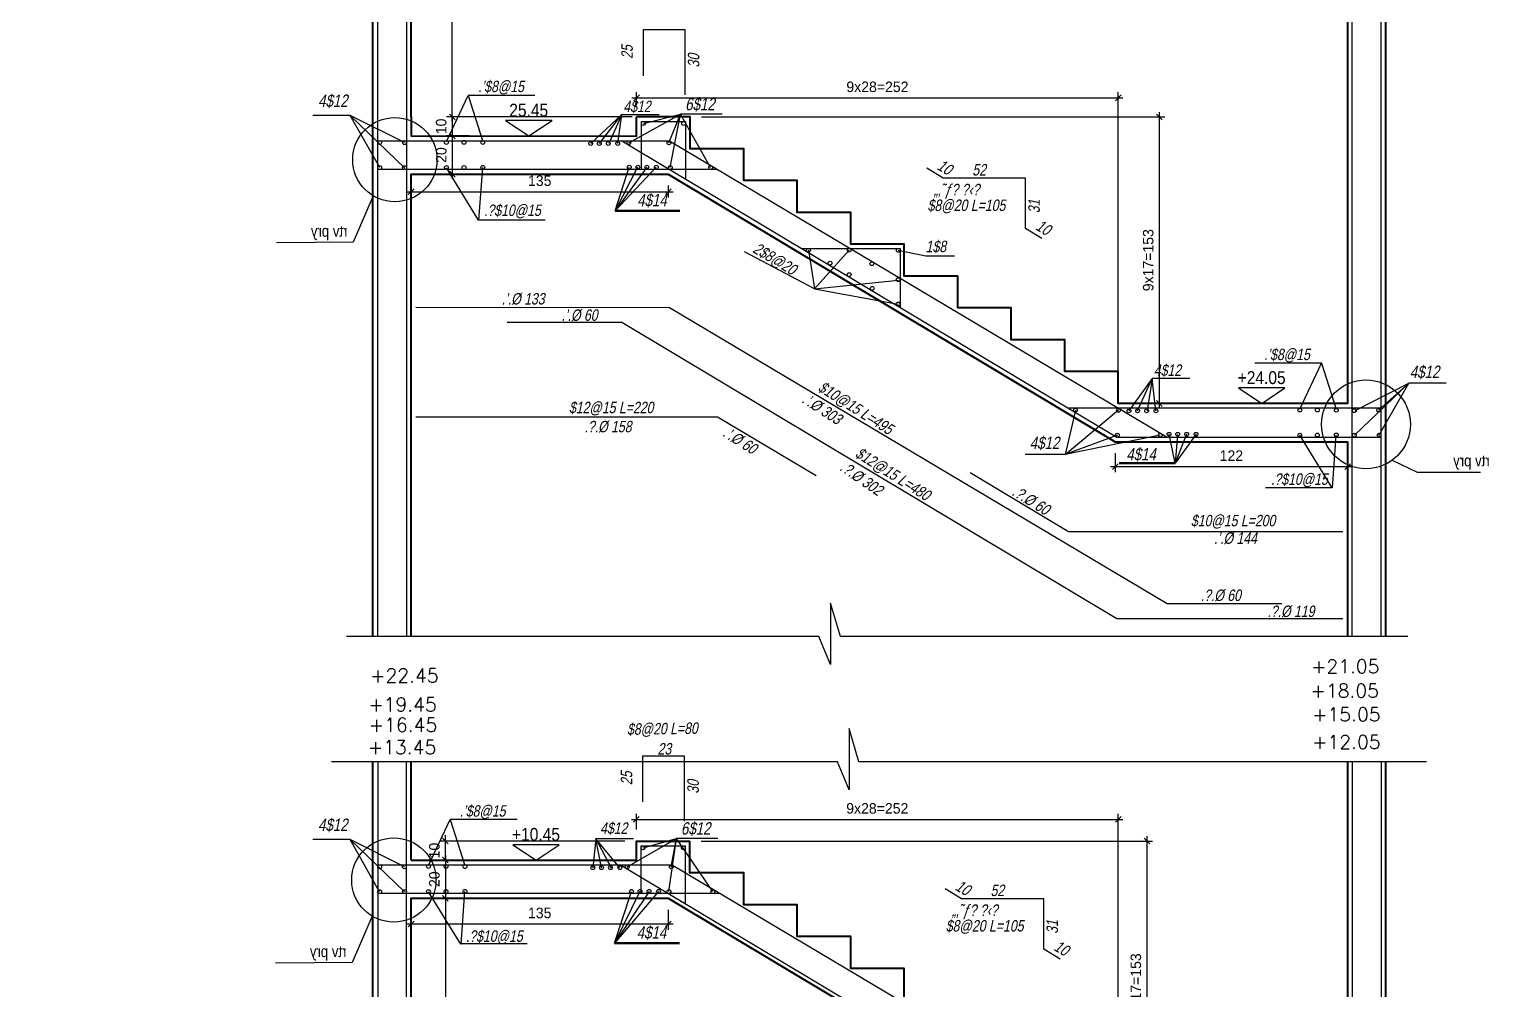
# Model space of a CAD drawing. Header units: inches. Extents: x -5298 to 11252, y 8210 to 22495.
# Drawn here: x 6496 to 7260, y 16584 to 17087 of the extents above; entities that cross this region are included whole.
import ezdxf
from ezdxf.enums import TextEntityAlignment as Align

# ---------------------------------------------------------------- set-up
doc = ezdxf.new("R2010")
doc.units = ezdxf.units.IN
doc.header["$LTSCALE"] = 11
doc.header["$MEASUREMENT"] = 0
doc.layers.get('Defpoints').update_dxf_attribs({"color": 40})
for name, color, linetype in [('BAR', 6, 'Continuous'), ('break', 1, 'Continuous'), ('C-TEXT3', 3, 'Continuous'), ('dim-50-v', 2, 'Continuous'), ('DIM_50', 3, 'Continuous'), ('iron-txt', 3, 'Continuous'), ('IRON6', 6, 'Continuous'), ('otm', 3, 'Continuous'), ('otm-text', 1, 'Continuous'), ('P-lines', 3, 'Continuous'), ('STAM', 1, 'Continuous'), ('TEXT3', 3, 'Continuous')]:
    doc.layers.add(name, color=color, linetype=linetype)
doc.layers.add('W', color=1, linetype='Continuous', lineweight=50)
doc.layers.add('W-Conc', color=3, linetype='Continuous', lineweight=40)
doc.styles.add('danmm', font='danmm.shx', dxfattribs={"width": 0.9})
doc.styles.add('HEBREW', font='hebtxt-weld.shx', dxfattribs={"width": 0.8, "oblique": 12})
doc.styles.add('HEBTXT', font='hebtxt-weld.shx')
doc.styles.add('ROMANS', font='romans')
doc.styles.add('tecno', font='techno_m')
doc.dimstyles.new('25', dxfattribs={"dimtxt": 5.5, "dimasz": 3, "dimexe": 3, "dimexo": 6, "dimgap": 3, "dimtad": 1, "dimdec": 0, "dimrnd": 0.5, "dimdsep": 46, "dimtxsty": 'HEBTXT', "dimblk1": 'OBLIQUE', "dimblk2": 'OBLIQUE', "dimsah": 1, "dimcen": 1, "dimdle": 2.5, "dimclre": 9, "dimclrt": 3, "dimadec": 0, "dimazin": 0, "dimtfac": 1, "dimtdec": 0, "dimtix": 1, "dimtmove": 2, "dimatfit": 3, "dimldrblk": 'OBLIQUE', "dimfxl": 1, "dimtolj": 1, "dimarcsym": 0})

# ---------------------------------------------------------------- blocks, each defined once
blk = doc.blocks.new('MF1')
blk.add_lwpolyline([(30, 20), (0, 0), (-30, 20)], close=True)
at = {"style": 'ROMANS'}
blk.add_attdef('0', text='', height=6, dxfattribs=at).set_placement((0, 25), align=Align.CENTER)
blk = doc.blocks.new('_OBLIQUE')
at = {"color": 0, "linetype": 'ByBlock'}
blk.add_line((-0.5, -0.5), (0.5, 0.5), dxfattribs=at)
blk = doc.blocks.new('*D805')
at = {"layer": 'Defpoints', "color": 0, "ltscale": 5, "transparency": 16777216}
for p in [(6732.5, 17030.63, 0.01), (6717.72, 17010.65), (6734.32, 17010.65, 0.01)]:
    blk.add_point(p, dxfattribs=at)
at = {"layer": 'dim-50-v', "color": 0, "lineweight": -2, "ltscale": 5, "transparency": 16777216}
blk.add_line((6717.72, 17033.13), (6717.72, 17008.15), dxfattribs=at)
at = {"layer": 'dim-50-v', "color": 9, "lineweight": -2, "ltscale": 5, "transparency": 16777216}
for p, q in [((6726.5, 17030.63), (6714.72, 17030.63)), ((6728.32, 17010.65), (6714.72, 17010.65))]:
    blk.add_line(p, q, dxfattribs=at)
at = {"layer": 'dim-50-v', "color": 0, "lineweight": -2, "ltscale": 5, "transparency": 16777216, "xscale": 3, "yscale": 3, "zscale": 3}
for p, rotation in [((6717.72, 17030.63), 90), ((6717.72, 17010.65), 270)]:
    blk.add_blockref('_OBLIQUE', p, dxfattribs=dict(at, rotation=rotation))
at = {"layer": 'dim-50-v', "color": 3, "ltscale": 5, "transparency": 16777216, "insert": (6711.97, 17020.64), "char_height": 5.5, "attachment_point": 5, "rotation": 90, "style": 'HEBTXT'}
blk.add_mtext('\\A1;20', dxfattribs=at)
blk = doc.blocks.new('*D839')
at = {"layer": 'Defpoints', "color": 0, "ltscale": 5, "transparency": 16777216}
for p in [(6714.09, 16651.56, 0.01), (6714.08, 16631.56, 0.01), (6714.12, 16631.56)]:
    blk.add_point(p, dxfattribs=at)
at = {"layer": 'dim-50-v', "color": 0, "lineweight": -2, "ltscale": 5, "transparency": 16777216}
blk.add_line((6714.12, 16654.06), (6714.12, 16629.06), dxfattribs=at)
at = {"layer": 'dim-50-v', "color": 9, "lineweight": -2, "ltscale": 5, "transparency": 16777216}
for p, q in [((6720.09, 16651.56), (6717.12, 16651.56)), ((6720.08, 16631.56), (6717.12, 16631.56))]:
    blk.add_line(p, q, dxfattribs=at)
at = {"layer": 'dim-50-v', "color": 0, "lineweight": -2, "ltscale": 5, "transparency": 16777216, "xscale": 3, "yscale": 3, "zscale": 3}
for p, rotation in [((6714.12, 16651.56), 90), ((6714.12, 16631.56), 270)]:
    blk.add_blockref('_OBLIQUE', p, dxfattribs=dict(at, rotation=rotation))
at = {"layer": 'dim-50-v', "color": 3, "ltscale": 5, "transparency": 16777216, "insert": (6708.37, 16641.56), "char_height": 5.5, "attachment_point": 5, "rotation": 90, "style": 'HEBTXT'}
blk.add_mtext('\\A1;20', dxfattribs=at)
blk = doc.blocks.new('*D854')
at = {"layer": 'Defpoints', "color": 0, "ltscale": 5, "transparency": 16777216}
for p in [(7066.2, 16672.86), (6814.04, 16661.53, 0.01), (7066.2, 16511.5, 0.01)]:
    blk.add_point(p, dxfattribs=at)
at = {"layer": 'dim-50-v', "color": 9, "lineweight": -2, "ltscale": 5, "transparency": 16777216}
for p, q in [((6814.04, 16667.53), (6814.04, 16675.86)), ((7066.2, 16517.5), (7066.2, 16675.86))]:
    blk.add_line(p, q, dxfattribs=at)
at = {"layer": 'dim-50-v', "color": 0, "lineweight": -2, "ltscale": 5, "transparency": 16777216}
blk.add_line((6811.54, 16672.86), (7068.7, 16672.86), dxfattribs=at)
at = {"layer": 'dim-50-v', "color": 0, "lineweight": -2, "ltscale": 5, "transparency": 16777216, "xscale": 3, "yscale": 3, "zscale": 3, "rotation": 180}
blk.add_blockref('_OBLIQUE', (6814.04, 16672.86), dxfattribs=at)
at = {"layer": 'dim-50-v', "color": 0, "lineweight": -2, "ltscale": 5, "transparency": 16777216, "xscale": 3, "yscale": 3, "zscale": 3}
blk.add_blockref('_OBLIQUE', (7066.2, 16672.86), dxfattribs=at)
at = {"layer": 'dim-50-v', "color": 3, "ltscale": 5, "transparency": 16777216, "insert": (6940.12, 16678.61), "char_height": 5.5, "attachment_point": 5, "style": 'HEBTXT'}
blk.add_mtext('\\A1;9x28=252', dxfattribs=at)
blk = doc.blocks.new('*D855')
at = {"layer": 'Defpoints', "color": 0, "ltscale": 5, "transparency": 16777216}
for p in [(6842.04, 16661.53, 0.01), (7066.2, 16511.5, 0.01), (7081.21, 16511.5)]:
    blk.add_point(p, dxfattribs=at)
at = {"layer": 'dim-50-v', "color": 9, "lineweight": -2, "ltscale": 5, "transparency": 16777216}
for p, q in [((6848.04, 16661.53), (7084.21, 16661.53)), ((7072.2, 16511.5), (7084.21, 16511.5))]:
    blk.add_line(p, q, dxfattribs=at)
at = {"layer": 'dim-50-v', "color": 0, "lineweight": -2, "ltscale": 5, "transparency": 16777216}
blk.add_line((7081.21, 16664.03), (7081.21, 16509), dxfattribs=at)
at = {"layer": 'dim-50-v', "color": 0, "lineweight": -2, "ltscale": 5, "transparency": 16777216, "xscale": 3, "yscale": 3, "zscale": 3}
for p, rotation in [((7081.21, 16661.53), 90), ((7081.21, 16511.5), 270)]:
    blk.add_blockref('_OBLIQUE', p, dxfattribs=dict(at, rotation=rotation))
at = {"layer": 'dim-50-v', "color": 3, "ltscale": 5, "transparency": 16777216, "insert": (7075.46, 16586.52), "char_height": 5.5, "attachment_point": 5, "rotation": 90, "style": 'HEBTXT'}
blk.add_mtext('\\A1;9x17=153', dxfattribs=at)
blk = doc.blocks.new('*D856')
at = {"layer": 'Defpoints', "color": 0, "ltscale": 5, "transparency": 16777216}
for p in [(6714.12, 16661.53), (6814.04, 16661.53, 0.01), (6714.09, 16651.56, 0.01)]:
    blk.add_point(p, dxfattribs=at)
at = {"layer": 'dim-50-v', "color": 9, "lineweight": -2, "ltscale": 5, "transparency": 16777216}
for p, q in [((6808.04, 16661.53), (6711.12, 16661.53)), ((6720.09, 16651.56), (6717.12, 16651.56))]:
    blk.add_line(p, q, dxfattribs=at)
at = {"layer": 'dim-50-v', "color": 0, "lineweight": -2, "ltscale": 5, "transparency": 16777216}
for p, q in [((6714.12, 16661.53), (6714.12, 16664.53)), ((6714.12, 16651.56), (6714.12, 16661.53)), ((6714.12, 16651.56), (6714.12, 16648.56))]:
    blk.add_line(p, q, dxfattribs=at)
at = {"layer": 'dim-50-v', "color": 0, "lineweight": -2, "ltscale": 5, "transparency": 16777216, "xscale": 3, "yscale": 3, "zscale": 3}
for p, rotation in [((6714.12, 16661.53), 270), ((6714.12, 16651.56), 90)]:
    blk.add_blockref('_OBLIQUE', p, dxfattribs=dict(at, rotation=rotation))
at = {"layer": 'dim-50-v', "color": 3, "ltscale": 5, "transparency": 16777216, "insert": (6708.37, 16656.55), "char_height": 5.5, "attachment_point": 5, "rotation": 90, "style": 'HEBTXT'}
blk.add_mtext('\\A1;10', dxfattribs=at)
blk = doc.blocks.new('*D813')
at = {"layer": 'Defpoints', "color": 0, "ltscale": 5, "transparency": 16777216}
for p in [(6817.79, 17040.63, 0.01), (6717.68, 17030.64), (6717.68, 17030.64)]:
    blk.add_point(p, dxfattribs=at)
at = {"layer": 'dim-50-v', "color": 0, "lineweight": -2, "ltscale": 5, "transparency": 16777216}
for p, q in [((6717.68, 17040.63), (6717.68, 17043.63)), ((6717.68, 17040.63), (6717.68, 17030.64)), ((6717.68, 17030.64), (6717.68, 17027.64))]:
    blk.add_line(p, q, dxfattribs=at)
at = {"layer": 'dim-50-v', "color": 9, "lineweight": -2, "ltscale": 5, "transparency": 16777216}
for p, q in [((6811.79, 17040.63), (6714.68, 17040.63)), ((6723.68, 17030.64), (6720.68, 17030.64))]:
    blk.add_line(p, q, dxfattribs=at)
at = {"layer": 'dim-50-v', "color": 0, "lineweight": -2, "ltscale": 5, "transparency": 16777216, "xscale": 3, "yscale": 3, "zscale": 3}
for p, rotation in [((6717.68, 17040.63), 270), ((6717.68, 17030.64), 90)]:
    blk.add_blockref('_OBLIQUE', p, dxfattribs=dict(at, rotation=rotation))
at = {"layer": 'dim-50-v', "color": 3, "ltscale": 5, "transparency": 16777216, "insert": (6711.93, 17035.64), "char_height": 5.5, "attachment_point": 5, "rotation": 90, "style": 'HEBTXT'}
blk.add_mtext('\\A1;10', dxfattribs=at)
blk = doc.blocks.new('*D857')
at = {"layer": 'Defpoints', "color": 0, "ltscale": 5, "transparency": 16777216}
for p in [(6714.08, 16631.56, 0.01), (6714.12, 16361.56), (6814.04, 16361.56, 0.01)]:
    blk.add_point(p, dxfattribs=at)
at = {"layer": 'dim-50-v', "color": 0, "lineweight": -2, "ltscale": 5, "transparency": 16777216}
blk.add_line((6714.12, 16634.06), (6714.12, 16359.06), dxfattribs=at)
at = {"layer": 'dim-50-v', "color": 9, "lineweight": -2, "ltscale": 5, "transparency": 16777216}
for p, q in [((6720.08, 16631.56), (6717.12, 16631.56)), ((6808.04, 16361.56), (6711.12, 16361.56))]:
    blk.add_line(p, q, dxfattribs=at)
at = {"layer": 'dim-50-v', "color": 0, "lineweight": -2, "ltscale": 5, "transparency": 16777216, "xscale": 3, "yscale": 3, "zscale": 3}
for p, rotation in [((6714.12, 16631.56), 90), ((6714.12, 16361.56), 270)]:
    blk.add_blockref('_OBLIQUE', p, dxfattribs=dict(at, rotation=rotation))
at = {"layer": 'dim-50-v', "color": 3, "ltscale": 5, "transparency": 16777216, "insert": (6708.37, 16496.56), "char_height": 5.5, "attachment_point": 5, "rotation": 90, "style": 'HEBTXT'}
blk.add_mtext('\\A1;270', dxfattribs=at)
blk = doc.blocks.new('*D834')
at = {"layer": 'Defpoints', "color": 0, "linetype": 'Continuous', "transparency": 16777216}
for p in [(7066.2, 17050.59), (6814.2, 17040.63, 0.01), (7066.2, 16890.6, 0.01)]:
    blk.add_point(p, dxfattribs=at)
at = {"layer": 'dim-50-v', "color": 0, "linetype": 'Continuous', "lineweight": -2, "transparency": 16777216}
blk.add_line((6811.7, 17050.59), (7068.7, 17050.59), dxfattribs=at)
at = {"layer": 'dim-50-v', "color": 9, "linetype": 'Continuous', "lineweight": -2, "transparency": 16777216}
for p, q in [((6814.2, 17046.63), (6814.2, 17053.59)), ((7066.2, 16896.6), (7066.2, 17053.59))]:
    blk.add_line(p, q, dxfattribs=at)
at = {"layer": 'dim-50-v', "color": 0, "linetype": 'Continuous', "lineweight": -2, "transparency": 16777216, "xscale": 3, "yscale": 3, "zscale": 3, "rotation": 180}
blk.add_blockref('_OBLIQUE', (6814.2, 17050.59), dxfattribs=at)
at = {"layer": 'dim-50-v', "color": 0, "linetype": 'Continuous', "lineweight": -2, "transparency": 16777216, "xscale": 3, "yscale": 3, "zscale": 3}
blk.add_blockref('_OBLIQUE', (7066.2, 17050.59), dxfattribs=at)
at = {"layer": 'dim-50-v', "color": 3, "linetype": 'Continuous', "transparency": 16777216, "insert": (6940.2, 17056.34), "char_height": 5.5, "attachment_point": 5, "style": 'HEBTXT'}
blk.add_mtext('\\A1;9x28=252', dxfattribs=at)
blk = doc.blocks.new('*D802')
at = {"layer": 'Defpoints', "color": 0, "linetype": 'Continuous', "transparency": 16777216}
for p in [(6717.72, 17330.74), (6717.89, 17330.74), (6817.83, 17040.63, 0.01)]:
    blk.add_point(p, dxfattribs=at)
at = {"layer": 'dim-50-v', "color": 0, "linetype": 'Continuous', "lineweight": -2, "transparency": 16777216}
blk.add_line((6717.72, 17038.13), (6717.72, 17333.24), dxfattribs=at)
at = {"layer": 'dim-50-v', "color": 9, "linetype": 'Continuous', "lineweight": -2, "transparency": 16777216}
for p, q in [((6711.89, 17330.74), (6714.72, 17330.74)), ((6811.83, 17040.63), (6714.72, 17040.63))]:
    blk.add_line(p, q, dxfattribs=at)
at = {"layer": 'dim-50-v', "color": 0, "linetype": 'Continuous', "lineweight": -2, "transparency": 16777216, "xscale": 3, "yscale": 3, "zscale": 3}
for p, rotation in [((6717.72, 17330.74), 90), ((6717.72, 17040.63), 270)]:
    blk.add_blockref('_OBLIQUE', p, dxfattribs=dict(at, rotation=rotation))
at = {"layer": 'dim-50-v', "color": 3, "linetype": 'Continuous', "transparency": 16777216, "insert": (6711.97, 17185.68), "char_height": 5.5, "attachment_point": 5, "rotation": 90, "style": 'HEBTXT'}
blk.add_mtext('\\A1;290', dxfattribs=at)
blk = doc.blocks.new('*D835')
at = {"layer": 'Defpoints', "color": 0, "linetype": 'Continuous', "transparency": 16777216}
for p in [(6842.2, 17040.63, 0.01), (7066.2, 16890.6, 0.01), (7087.67, 16890.6)]:
    blk.add_point(p, dxfattribs=at)
at = {"layer": 'dim-50-v', "color": 0, "linetype": 'Continuous', "lineweight": -2, "transparency": 16777216}
blk.add_line((7087.67, 17043.13), (7087.67, 16888.1), dxfattribs=at)
at = {"layer": 'dim-50-v', "color": 9, "linetype": 'Continuous', "lineweight": -2, "transparency": 16777216}
for p, q in [((6848.2, 17040.63), (7090.67, 17040.63)), ((7072.2, 16890.6), (7090.67, 16890.6))]:
    blk.add_line(p, q, dxfattribs=at)
at = {"layer": 'dim-50-v', "color": 0, "linetype": 'Continuous', "lineweight": -2, "transparency": 16777216, "xscale": 3, "yscale": 3, "zscale": 3}
for p, rotation in [((7087.67, 17040.63), 90), ((7087.67, 16890.6), 270)]:
    blk.add_blockref('_OBLIQUE', p, dxfattribs=dict(at, rotation=rotation))
at = {"layer": 'dim-50-v', "color": 3, "linetype": 'Continuous', "transparency": 16777216, "insert": (7081.92, 16965.61), "char_height": 5.5, "attachment_point": 5, "rotation": 90, "style": 'HEBTXT'}
blk.add_mtext('\\A1;9x17=153', dxfattribs=at)
blk = doc.blocks.new('*D823')
at = {"layer": 'Defpoints', "color": 0, "ltscale": 5, "transparency": 16777216}
for p in [(6696.2, 16631.55, 0.01), (6830.75, 16631.55, 0.01), (6696.2, 16618.11)]:
    blk.add_point(p, dxfattribs=at)
at = {"layer": 'dim-50-v', "color": 9, "lineweight": -2, "ltscale": 5, "transparency": 16777216}
for p, q in [((6696.2, 16625.55), (6696.2, 16615.11)), ((6830.75, 16625.55), (6830.75, 16615.11))]:
    blk.add_line(p, q, dxfattribs=at)
at = {"layer": 'dim-50-v', "color": 0, "lineweight": -2, "ltscale": 5, "transparency": 16777216}
blk.add_line((6833.25, 16618.11), (6693.7, 16618.11), dxfattribs=at)
at = {"layer": 'dim-50-v', "color": 0, "lineweight": -2, "ltscale": 5, "transparency": 16777216, "xscale": 3, "yscale": 3, "zscale": 3, "rotation": 180}
blk.add_blockref('_OBLIQUE', (6696.2, 16618.11), dxfattribs=at)
at = {"layer": 'dim-50-v', "color": 0, "lineweight": -2, "ltscale": 5, "transparency": 16777216, "xscale": 3, "yscale": 3, "zscale": 3}
blk.add_blockref('_OBLIQUE', (6830.75, 16618.11), dxfattribs=at)
at = {"layer": 'dim-50-v', "color": 3, "ltscale": 5, "transparency": 16777216, "insert": (6763.48, 16623.86), "char_height": 5.5, "attachment_point": 5, "style": 'HEBTXT'}
blk.add_mtext('\\A1;135', dxfattribs=at)
blk = doc.blocks.new('*D824')
at = {"layer": 'Defpoints', "color": 0, "linetype": 'Continuous', "transparency": 16777216}
for p in [(6696.2, 17010.66, 0.01), (6830.75, 17010.64, 0.01), (6830.75, 17001.43)]:
    blk.add_point(p, dxfattribs=at)
at = {"layer": 'dim-50-v', "color": 9, "linetype": 'Continuous', "lineweight": -2, "transparency": 16777216}
for p, q in [((6696.2, 17004.66), (6696.2, 16998.43)), ((6830.75, 17004.64), (6830.75, 16998.43))]:
    blk.add_line(p, q, dxfattribs=at)
at = {"layer": 'dim-50-v', "color": 0, "linetype": 'Continuous', "lineweight": -2, "transparency": 16777216}
blk.add_line((6693.7, 17001.43), (6833.25, 17001.43), dxfattribs=at)
at = {"layer": 'dim-50-v', "color": 0, "linetype": 'Continuous', "lineweight": -2, "transparency": 16777216, "xscale": 3, "yscale": 3, "zscale": 3, "rotation": 180}
blk.add_blockref('_OBLIQUE', (6696.2, 17001.43), dxfattribs=at)
at = {"layer": 'dim-50-v', "color": 0, "linetype": 'Continuous', "lineweight": -2, "transparency": 16777216, "xscale": 3, "yscale": 3, "zscale": 3}
blk.add_blockref('_OBLIQUE', (6830.75, 17001.43), dxfattribs=at)
at = {"layer": 'dim-50-v', "color": 3, "linetype": 'Continuous', "transparency": 16777216, "insert": (6763.48, 17007.18), "char_height": 5.5, "attachment_point": 5, "style": 'HEBTXT'}
blk.add_mtext('\\A1;135', dxfattribs=at)
blk = doc.blocks.new('*D825')
at = {"layer": 'Defpoints', "color": 0, "linetype": 'Continuous', "transparency": 16777216}
for p in [(7064.64, 16870.6, 0.01), (7186.2, 16870.6, 0.01), (7186.2, 16857.56)]:
    blk.add_point(p, dxfattribs=at)
at = {"layer": 'dim-50-v', "color": 0, "linetype": 'Continuous', "lineweight": -2, "transparency": 16777216}
blk.add_line((7062.14, 16857.56), (7188.7, 16857.56), dxfattribs=at)
at = {"layer": 'dim-50-v', "color": 9, "linetype": 'Continuous', "lineweight": -2, "transparency": 16777216}
for p, q in [((7064.64, 16864.6), (7064.64, 16854.56)), ((7186.2, 16864.6), (7186.2, 16854.56))]:
    blk.add_line(p, q, dxfattribs=at)
at = {"layer": 'dim-50-v', "color": 0, "linetype": 'Continuous', "lineweight": -2, "transparency": 16777216, "xscale": 3, "yscale": 3, "zscale": 3, "rotation": 180}
blk.add_blockref('_OBLIQUE', (7064.64, 16857.56), dxfattribs=at)
at = {"layer": 'dim-50-v', "color": 0, "linetype": 'Continuous', "lineweight": -2, "transparency": 16777216, "xscale": 3, "yscale": 3, "zscale": 3}
blk.add_blockref('_OBLIQUE', (7186.2, 16857.56), dxfattribs=at)
at = {"layer": 'dim-50-v', "color": 3, "linetype": 'Continuous', "transparency": 16777216, "insert": (7125.42, 16863.31), "char_height": 5.5, "attachment_point": 5, "style": 'HEBTXT'}
blk.add_mtext('\\A1;122', dxfattribs=at)

msp = doc.modelspace()

# ---------------------------------------------------------------- linework, layer by layer
at = {"color": 2}
for points, elevation in [([(6676.38, 16999.27), (6665.78, 16975.01), (6625.73, 16974.68)], -0.31), ([(7209.54, 16860.9), (7222.62, 16854.7), (7255.86, 16854.7)], -0.32), ([(6675.85, 16622.18), (6665.25, 16597.92), (6625.2, 16597.59)], -0.31)]:
    msp.add_lwpolyline(points, dxfattribs=dict(at, elevation=elevation))
for centre, radius in [((6687.65, 17018.22, -0.31), 22.06), ((7195.84, 16879.68, -0.31), 23.25), ((6687.13, 16641.13, -0.31), 22.06)]:
    msp.add_circle(centre, radius, dxfattribs=at)
at = {"layer": 'BAR', "linetype": 'Continuous'}
for p, q in [((6900.44, 16971.81, -0.3), (6952.1, 16971.81, -0.3)), ((6952.1, 16971.81, -0.3), (6952.06, 16940.9, -0.31))]:
    msp.add_line(p, q, dxfattribs=at)
for points, elevation in [([(6678.7, 16768.57), (6678.7, 17746.55)], -0.3), ([(6693.7, 17746.55), (6693.7, 16768.57)], -0.3), ([(7188.7, 16768.57), (7188.7, 17746.55)], -0.25), ([(7203.71, 17746.55), (7203.71, 16768.57)], -0.25), ([(6816.7, 17013.09), (6816.7, 17038.13), (6839.78, 17038.13), (6839.78, 17008.14)], -0.3), ([(6678.7, 17028.17), (6831.43, 17028.06)], -0.31), ([(6806.48, 17028.07), (7065.46, 16873)], -0.32), ([(6831.43, 17028.06), (7091.88, 16873)], -0.32), ([(6856.57, 17013.09), (6678.7, 17013.09)], -0.3), ([(7026.24, 16976.95), (7017.71, 16982.16), (7017.71, 17008.49), (6974.6, 17008.49), (6966.06, 17013.7)], -0.31), ([(7203.71, 16888.11), (7040.22, 16888.11)], -0.32), ([(7065.46, 16873), (7203.71, 16873)], -0.3), ([(6678.7, 16703.11), (6678.7, 16033.79)], -0.25), ([(6693.7, 16033.8), (6693.7, 16703.12)], -0.3), ([(7188.7, 16703.08), (7188.7, 16058.97)], -0.25), ([(7203.72, 16703.08), (7203.72, 15090.97)], -0.25), ([(6816.54, 16634.05), (6816.54, 16659.03), (6839.54, 16659.03), (6839.54, 16628.79)], -0.3), ([(6678.7, 16649.07), (6832.48, 16649.07)], -0.31), ([(6805.67, 16649.07), (7064.64, 16494)], -0.3), ([(7093.12, 16494), (6832.48, 16649.07)], -0.3), ([(7035.76, 16599.75), (7027.22, 16604.96), (7027.22, 16631.29), (6984.11, 16631.29), (6975.58, 16636.5)], -0.31), ([(6857.72, 16634.04), (6678.7, 16634.06)], -0.3)]:
    msp.add_lwpolyline(points, dxfattribs=dict(at, elevation=elevation))
at = {"layer": 'BAR'}
for points, elevation in [([(6839.57, 17052.12), (6839.57, 17086.19), (6817.57, 17086.19), (6817.57, 17062.19)], -0.31), ([(6698.72, 16941.01), (6831.43, 16940.91), (7091.88, 16785.86), (7151.88, 16785.86)], -0.3), ([(7183.7, 16777.86), (7065.46, 16777.86), (6806.48, 16932.94), (6746.48, 16932.99)], -0.3), ([(6698.72, 16883.61), (6856.57, 16883.61), (6908.12, 16852.91)], -0.3), ([(7183.7, 16823.42), (7040.22, 16823.42), (6988.74, 16854.24)], -0.3), ([(6839.28, 16671.97), (6839.28, 16706.04), (6817.28, 16706.04), (6817.28, 16682.04)], -0.31)]:
    msp.add_lwpolyline(points, dxfattribs=dict(at, elevation=elevation))
at = {"layer": 'break'}
for points, elevation in [([(7217.82, 16768.57), (6920.88, 16768.57), (6915.71, 16785.99), (6915.71, 16753.89), (6909.58, 16768.57), (6662.42, 16768.57)], -0.31), ([(7227.48, 16703.08), (6930.54, 16703.08), (6925.37, 16720.5), (6925.37, 16688.41), (6919.24, 16703.08), (6654.47, 16703.08)], -0.25)]:
    msp.add_lwpolyline(points, dxfattribs=dict(at, elevation=elevation))
at = {"layer": 'IRON6'}
for centre in [(6817.7, 17037.13, -0.3), (6838.76, 17037.13, -0.3), (6679.75, 17027.17, -0.31), (6692.7, 17027.15, -0.29), (6714.65, 17027.25, -0.2), (6723.85, 17027.27, -0.2), (6733.72, 17027.2, -0.2), (6790.15, 17026.72, -0.3), (6794.67, 17026.72, -0.3), (6799.36, 17026.72, -0.3), (6804.28, 17026.72, -0.3), (6810.07, 17027.09, -0.32), (6831.11, 17027.03, -0.31), (6679.74, 17014.05, -0.3), (6692.75, 17014.05, -0.29), (6714.65, 17014.09, -0.3), (6723.85, 17014.15, -0.3), (6733.72, 17014.2, -0.3), (6810.33, 17014.32, -0.31), (6814.84, 17014.31, -0.31), (6819.54, 17014.31, -0.31), (6824.46, 17014.31, -0.31), (6831.78, 17014.09, -0.3), (6852.9, 17014.09, -0.3), (6904.1, 16970.79, -0.32), (6915.39, 16964.03, -0.31), (6925.44, 16970.83, -0.3), (6937.26, 16963.75, -0.26), (6951.09, 16970.79, -0.3), (6925.39, 16958.04, -0.31), (6937.42, 16950.83, -0.31), (6951.07, 16955.43, -0.26), (6951.03, 16942.65, -0.32), (7043.85, 16887.1, -0.32), (7066.34, 16887.04, -0.32), (7161.24, 16887.16, -0.2), (7170.44, 16887.18, -0.2), (7180.31, 16887.11, -0.2), (7202.47, 16887.14, -0.31), (7071.83, 16886.74, -0.3), (7076.35, 16886.74, -0.3), (7081.04, 16886.74, -0.3), (7085.96, 16886.74, -0.3), (7189.74, 16886.86, 0), (7065.74, 16873.99, -0.3), (7088.2, 16874.02, -0.32), (7092.8, 16874.49, -0.31), (7097.32, 16874.49, -0.31), (7102.01, 16874.49, -0.31), (7106.93, 16874.49, -0.31), (7161.24, 16874, -0.3), (7170.44, 16874.05, -0.3), (7180.31, 16874.11, -0.3), (7189.77, 16874, -0.3), (7202.73, 16874, -0.3), (6817.55, 16658.01, -0.31), (6838.58, 16658.03, -0.3), (6679.71, 16648.09, -0.31), (6692.65, 16648.07, -0.31), (6705.25, 16648.22, -0.19), (6714.45, 16648.24, -0.19), (6724.33, 16648.17, -0.19), (6791.29, 16647.6, -0.3), (6795.81, 16647.6, -0.3), (6800.51, 16647.6, -0.3), (6805.42, 16647.6, -0.3), (6809.3, 16648.09, -0.3), (6832.31, 16648.01, -0.3), (6679.71, 16635.02, -0.3), (6692.7, 16635.03, -0.3), (6705.25, 16635.06, -0.3), (6714.45, 16635.11, -0.3), (6724.33, 16635.17, -0.3), (6811.47, 16635.2, -0.31), (6815.99, 16635.19, -0.31), (6820.69, 16635.19, -0.31), (6825.6, 16635.19, -0.31), (6831.11, 16635.05, -0.3), (6854.06, 16635.04, -0.31)]:
    msp.add_circle(centre, 1, dxfattribs=at)
at = {"layer": 'STAM', "ltscale": 50}
for p, q in [((6714.65, 17027.73, -0.3), (6725.97, 17051.85, -0.3)), ((6725.97, 17051.85, -0.3), (6733.72, 17027.68, -0.3)), ((6731.52, 16986.59, -0.39), (6714.65, 17014.04, -0.3)), ((6733.57, 17014.07, -0.3), (6731.52, 16986.59, -0.39)), ((7161.24, 16887.64, -0.3), (7172.56, 16911.76, -0.3)), ((7172.56, 16911.76, -0.3), (7180.31, 16887.59, -0.3)), ((7178.11, 16846.5, -0.39), (7161.24, 16873.94, -0.3)), ((7180.16, 16873.98, -0.3), (7178.11, 16846.5, -0.39)), ((6705.25, 16648.7, -0.3), (6716.57, 16672.82, -0.3)), ((6716.57, 16672.82, -0.3), (6724.33, 16648.65, -0.3)), ((6722.12, 16607.55, -0.39), (6705.25, 16635, -0.3)), ((6724.17, 16635.04, -0.3), (6722.12, 16607.55, -0.39))]:
    msp.add_line(p, q, dxfattribs=at)
at = {"layer": 'STAM'}
for p, q in [((6760.99, 17051.85, -0.3), (6725.97, 17051.85, -0.3)), ((6692.7, 17027.15, -0.29), (6664.3, 17041.35, -0.31)), ((6679.74, 17014.05, -0.3), (6664.3, 17041.35, -0.31)), ((6810.07, 17027.09, -0.32), (6837.19, 17042.01, -0.31)), ((6817.7, 17037.13, -0.3), (6837.19, 17042.01, -0.31)), ((6831.11, 17027.03, -0.31), (6837.19, 17042.01, -0.31)), ((6831.78, 17014.09, -0.3), (6837.19, 17042.01, -0.31)), ((6858.89, 17042.01, -0.31), (6837.19, 17042.01, -0.31)), ((6852.9, 17014.09, -0.3), (6837.19, 17042.01, -0.31)), ((6766.38, 16986.59, -0.39), (6731.52, 16986.59, -0.39)), ((6925.44, 16970.83, -0.3), (6907.25, 16950.62, -0.31)), ((6907.25, 16950.62, -0.31), (6951.05, 16955.21, -0.3)), ((7172.72, 16911.76, -0.3), (7137.7, 16911.76, -0.3)), ((7189.77, 16874, -0.3), (7218.32, 16901.29, -0.31)), ((7190.18, 16886.84, 0), (7218.32, 16901.29, -0.31)), ((7202.47, 16887.14, -0.31), (7218.32, 16901.29, -0.31)), ((7202.63, 16873.84, -0.31), (7218.32, 16901.29, -0.31)), ((7237.9, 16901.29, -0.31), (7218.32, 16901.29, -0.31)), ((7043.88, 16887.09, -0.31), (7038.35, 16863.83, -0.3)), ((7066.34, 16887.04, -0.32), (7038.51, 16863.79, -0.3)), ((7088.2, 16874.02, -0.32), (7038.35, 16863.83, -0.3)), ((7065.74, 16873.99, -0.3), (7038.35, 16863.83, -0.3)), ((7038.35, 16863.83, -0.3), (7017.52, 16863.83, -0.3)), ((7178.11, 16846.5, -0.39), (7143.25, 16846.5, -0.39)), ((6751.59, 16672.82, -0.3), (6716.57, 16672.82, -0.3)), ((6692.65, 16648.07, -0.31), (6664.26, 16662.32, -0.31)), ((6679.71, 16635.02, -0.3), (6664.26, 16662.32, -0.31)), ((6809.3, 16648.09, -0.3), (6834.97, 16662.89, -0.31)), ((6817.55, 16658.01, -0.31), (6834.97, 16662.89, -0.31)), ((6831.11, 16635.05, -0.3), (6834.97, 16662.89, -0.31)), ((6832.31, 16648.01, -0.3), (6834.97, 16662.89, -0.31)), ((6856.68, 16662.89, -0.31), (6834.97, 16662.89, -0.31)), ((6854.06, 16635.04, -0.31), (6834.97, 16662.89, -0.31)), ((6756.97, 16607.68, -0.39), (6722.1, 16607.68, -0.39))]:
    msp.add_line(p, q, dxfattribs=at)
at = {"layer": 'STAM', "linetype": 'Continuous'}
for p, q in [((6907.25, 16950.62, -0.31), (6870.69, 16969.92, -0.31)), ((6904.1, 16970.79, -0.32), (6907.25, 16950.62, -0.31))]:
    msp.add_line(p, q, dxfattribs=at)
at = {"layer": 'STAM', "elevation": -0.31}
for points in [[(6692.97, 17013.71), (6664.3, 17041.35), (6644.72, 17041.35)], [(6692.7, 16635.03), (6664.26, 16662.32), (6644.68, 16662.32)]]:
    msp.add_lwpolyline(points, dxfattribs=at)
at = {"layer": 'STAM', "linetype": 'Continuous'}
for points, elevation in [([(6804.28, 17026.72), (6806.44, 17041.8), (6790.15, 17026.72)], -0.32), ([(6794.67, 17026.72), (6806.44, 17041.8), (6799.7, 17026.72)], -0.32), ([(6826.03, 17041.77), (6806.37, 17041.77)], -58220.64), ([(6819.54, 17014.31), (6802.89, 16991.37), (6810.33, 17014.32)], -0.33), ([(6824.46, 17014.31), (6802.89, 16991.37), (6810.33, 17014.32)], -0.33), ([(6814.72, 17014.23), (6802.89, 16991.37), (6810.33, 17014.32)], -0.33), ([(6824.46, 17014.31), (6802.89, 16991.37), (6810.33, 17014.32)], -0.33), ([(6951.09, 16970.79), (6965.55, 16967.93), (6980.59, 16967.93)], -0.3), ([(6907.25, 16950.62), (6951.03, 16942.65)], -0.31), ([(7085.96, 16886.74), (7083.94, 16903.68), (7071.83, 16886.74)], -0.32), ([(7076.35, 16886.74), (7083.94, 16903.68), (7081.38, 16886.74)], -0.32), ([(7103.6, 16903.68), (7083.94, 16903.68)], -58220.64), ([(7102.01, 16874.49), (7096.06, 16859.34), (7092.8, 16874.49)], -0.33), ([(7106.93, 16874.49), (7096.06, 16859.34), (7092.8, 16874.49)], -0.33), ([(7097.19, 16874.41), (7096.06, 16859.34), (7092.8, 16874.49)], -0.33), ([(7106.93, 16874.49), (7096.06, 16859.34), (7092.8, 16874.49)], -0.33), ([(6805.42, 16647.6), (6792.92, 16662.61), (6791.29, 16647.6)], -0.32), ([(6812.57, 16662.61), (6792.92, 16662.61)], -58220.64), ([(6795.81, 16647.6), (6792.92, 16662.61), (6800.84, 16647.6)], -0.32), ([(6820.69, 16635.19), (6802.65, 16608), (6811.47, 16635.2)], -0.33), ([(6825.6, 16635.19), (6802.65, 16608), (6811.47, 16635.2)], -0.33), ([(6815.86, 16635.11), (6802.65, 16608), (6811.47, 16635.2)], -0.33), ([(6825.6, 16635.19), (6802.65, 16608), (6811.47, 16635.2)], -0.33)]:
    msp.add_lwpolyline(points, dxfattribs=dict(at, elevation=elevation))
at = {"layer": 'W', "ltscale": 5, "elevation": -0.31}
for points in [[(6802.89, 16991.37), (6836.79, 16991.37)], [(7096.06, 16859.34), (7066.72, 16859.34)], [(6802.65, 16608), (6836.54, 16608)]]:
    msp.add_lwpolyline(points, dxfattribs=at)
at = {"layer": 'W-Conc', "ltscale": 5}
for points, elevation in [([(6676.2, 16768.57), (6676.2, 17746.55)], -0.3), ([(7206.21, 16768.57), (7206.2, 17746.55)], -0.25), ([(6696.2, 17040.63), (6696.2, 17330.74), (6829.42, 17330.74)], -0.3), ([(6829.42, 17330.74), (7064.94, 17188.86), (7186.2, 17188.86), (7186.2, 16890.6), (7066.2, 16890.6), (7066.2, 16907.27), (7038.2, 16907.27), (7038.2, 16923.94), (7010.2, 16923.94), (7010.2, 16940.61), (6982.2, 16940.61), (6982.2, 16957.28), (6954.2, 16957.28), (6954.2, 16973.95), (6926.2, 16973.95), (6926.2, 16990.62), (6898.2, 16990.62), (6898.2, 17007.29), (6870.2, 17007.29), (6870.2, 17023.96), (6842.2, 17023.96), (6842.2, 17040.63), (6814.2, 17040.63)], -0.3), ([(6696.2, 17040.63), (6696.2, 17030.66), (6814.2, 17030.57), (6814.2, 17040.63)], -0.3), ([(6696.2, 16768.57), (6696.2, 17010.66), (6830.75, 17010.64), (7064.64, 16870.6), (7186.2, 16870.6), (7186.2, 16768.57)], -0.3), ([(6777.96, 16031.36), (6516.17, 16031.19), (6516.31, 15816.47), (6496.31, 15816.46), (6496.31, 16061.47), (6676.2, 16061.47), (6676.2, 16703.12)], -0.3), ([(6696.2, 16651.56), (6696.2, 16703.12)], -0.3), ([(7186.2, 16703.08), (7186.2, 16511.5), (7066.2, 16511.5), (7066.2, 16528.17), (7038.2, 16528.17), (7038.2, 16544.84), (7010.2, 16544.84), (7010.2, 16561.51), (6982.2, 16561.51), (6982.2, 16578.18), (6954.2, 16578.18), (6954.2, 16594.85), (6926.2, 16594.85), (6926.2, 16611.52), (6898.2, 16611.52), (6898.2, 16628.19), (6870.2, 16628.19), (6870.2, 16644.86), (6863.64, 16644.86), (6842.04, 16644.86), (6842.04, 16661.53)], -0.3), ([(7206.22, 15090.97), (7206.22, 16703.08)], -0.25), ([(6696.2, 16651.56), (6814.04, 16651.56), (6814.04, 16661.53), (6842.04, 16661.53)], -0.3), ([(6696.2, 16351.56), (6696.2, 16631.56), (6830.75, 16631.55), (7064.64, 16491.5)], -0.3)]:
    msp.add_lwpolyline(points, dxfattribs=dict(at, elevation=elevation))

# ---------------------------------------------------------------- block references
at = {"layer": 'P-lines', "color": 3}
ref = msp.add_blockref('MF1', (6757.71, 17030.62, -0.3), dxfattribs=dict(at, xscale=-0.4065600000089035, yscale=0.4065600000089035, zscale=0.4065600000089035))
ref.add_attrib('-3.25', '25.45', dxfattribs={"layer": 'otm-text', "height": 6.75, "style": 'danmm', "width": 0.9}).set_placement((6757.71, 17040.79, -0.3), align=Align.CENTER)
ref = msp.add_blockref('MF1', (7141.27, 16890.6, -0.3), dxfattribs=dict(at, xscale=-0.4065600000089035, yscale=0.4065600000089035, zscale=0.4065600000089035))
ref.add_attrib('-3.25', '+24.05', dxfattribs={"layer": 'otm-text', "height": 6.75, "style": 'danmm', "width": 0.9}).set_placement((7141.27, 16900.76, -0.3), align=Align.CENTER)
ref = msp.add_blockref('MF1', (6761.53, 16651.49, -0.3), dxfattribs=dict(at, xscale=-0.4065600000089035, yscale=0.4065600000089035, zscale=0.4065600000089035))
ref.add_attrib('-3.25', '+10.45', dxfattribs={"layer": 'otm-text', "height": 6.75, "style": 'danmm', "width": 0.9}).set_placement((6761.53, 16661.66, -0.3), align=Align.CENTER)

# ---------------------------------------------------------------- texts
at = {"layer": 'C-TEXT3', "style": 'HEBREW', "oblique": 12, "width": 0.8}
for s, p in [('.’.%%129 133', (6766.04, 16942.41, -0.31)), ('.’.%%129 60', (6793.75, 16933.85, -0.31)), ('$12@15 L=220', (6822.96, 16885.5, -0.32)), ('.%%154.%%129 158', (6811.52, 16875.51, -0.32)), ('$10@15 L=200', (7148.42, 16826.29, -0.31)), ('.’.%%129 144', (7138.79, 16817.12, -0.31)), ('.%%154.%%129 60', (7130.41, 16787.2, -0.3)), ('.%%154.%%129 119', (7168.9, 16778.82, -0.31))]:
    msp.add_text(s, height=6, dxfattribs=at).set_placement(p, align=Align.RIGHT)
for s, rotation, p in [('$10@15 L=495', 327.80427, (6946.01, 16873.96, -0.31)), ('.’.%%129 303', 327.23814, (6919.08, 16879.22, -0.3)), ('.’.%%129 60', 327.80427, (6874.71, 16863.72, -0.31)), ('$12@15 L=480', 327.80427, (6965.49, 16839.4, -0.31)), ('.%%154.%%129 302', 325.41699, (6940.31, 16841.95, -0.31)), ('.%%154.%%129 60', 328.31789, (7028.01, 16831.84, -0.31)), ('$8@20 L=80', 0.88316, (6846.21, 16717.67, -2966.73))]:
    msp.add_text(s, height=6, rotation=rotation, dxfattribs=at).set_placement(p, align=Align.RIGHT)
at = {"layer": 'DIM_50', "style": 'tecno', "text_generation_flag": 2}
for p in [(6662.83, 16977.88, -0.31), (7260.58, 16857.7, -0.31), (6662.31, 16600.79, -0.31)]:
    msp.add_text('rtv pry', height=6, dxfattribs=at).set_placement(p)
at = {"layer": 'iron-txt', "style": 'HEBREW', "oblique": 12, "width": 0.8}
for s, p in [('4$12', (6647.5, 17045.84, -0.32)), ('6$12', (6839.58, 17044.04, -0.31)), ('4$14', (6814.48, 16993.83, -55346.34)), ('4$12', (7218.77, 16903.9, -0.31)), ('4$12', (7019.91, 16866.74, -0.3)), ('4$14', (7070.42, 16860.77, -0.33)), ('4$12', (6647.46, 16666.81, -0.32)), ('6$12', (6837.36, 16664.91, -0.31)), ('4$14', (6814.23, 16610.46, -55346.34))]:
    msp.add_text(s, height=6.5, dxfattribs=at).set_placement(p)
at = {"layer": 'otm', "color": 1, "style": 'ROMANS'}
for s, p in [('+22.45', (6674.75, 16744.62, -0.31)), ('+21.05', (7167.12, 16749.38, -0.31)), ('+18.05', (7166.84, 16736.66, -0.31)), ('+19.45', (6673.8, 16729.41, -0.31)), ('+15.05', (7167.69, 16724.22, -0.31)), ('+16.45', (6674.05, 16718.78, -0.31)), ('+13.45', (6673.53, 16707.07, -0.31)), ('+12.05', (7167.69, 16709.8, -0.31))]:
    msp.add_text(s, height=7.2, dxfattribs=at).set_placement(p)
at = {"layer": 'TEXT3', "style": 'HEBREW', "oblique": 12, "width": 0.8}
for s, rotation, p in [('25', 90, (6812.17, 17071.01, -0.31)), ('30', 90, (6847.01, 17066.49, -0.31)), ('10', 329.51542, (6970.91, 17013.47, -0.31)), ('31', 90, (7025.16, 16990.18, -0.31)), ('10', 329.51542, (7022.51, 16981.89, -0.31)), ('2$8@20', 329.23043, (6874.52, 16970, -0.26)), ('25', 90, (6811.88, 16690.85, -0.31)), ('30', 90, (6846.72, 16686.34, -0.31)), ('10', 329.51542, (6980.42, 16636.27, -0.31)), ('31', 90, (7034.67, 16612.98, -0.31)), ('10', 329.51542, (7032.02, 16604.68, -0.31))]:
    msp.add_text(s, height=6.02, rotation=rotation, dxfattribs=at).set_placement(p)
for s, p in [('.’$8@15', (6743.22, 17056.2, -0.31)), ('.%%154$10@15', (6749.18, 16991.36, -0.31)), ('.’$8@15', (7154.48, 16915.91, -0.31)), ('.%%154$10@15', (7161.01, 16850.61, -0.31)), ('.’$8@15', (6733.57, 16676.92, -0.31)), ('.%%154$10@15', (6739.69, 16611.39, -0.31))]:
    msp.add_text(s, height=6, dxfattribs=at).set_placement(p, align=Align.MIDDLE)
for s, height, p in [('4$12', 6, (6807.24, 17043.12, -58220.65)), ('52', 6.02, (6989.87, 17009.92, -0.31)), ('„‚˜ƒ\x8e \x8c‹\x8c', 6.02, (6969.66, 16999.56, -0.31)), ('$8@20 L=105', 6.0201, (6966.41, 16991.35, -0.31)), ('1$8', 6.02, (6965.42, 16969.8, -0.3)), ('4$12', 6, (7084.81, 16905.03, -58220.65)), ('23', 6.02, (6825.15, 16706.81, -0.31)), ('4$12', 6, (6795.07, 16665.29, -0.31)), ('52', 6.02, (6999.39, 16632.72, -0.31)), ('„‚˜ƒ\x8e \x8c‹\x8c', 6.02, (6979.17, 16622.36, -0.31)), ('$8@20 L=105', 6.0201, (6975.92, 16614.15, -0.31))]:
    msp.add_text(s, height=height, dxfattribs=at).set_placement(p)

# ---------------------------------------------------------------- dimensions: what is measured, and where the dimension line sits
at = {"layer": 'dim-50-v', "linetype": 'Continuous'}
dim = msp.add_linear_dim(base=(6717.72, 17330.74, -0.31), p1=(6817.83, 17040.63, -0.3), p2=(6717.89, 17330.74, -0.31), angle=90, dimstyle='25', dxfattribs=at)
dim.commit()
dim.dimension.update_dxf_attribs({"geometry": '*D802', "text_midpoint": (6711.97, 17185.68, -0.31)})
dim = msp.add_linear_dim(base=(7066.2, 17050.59, -0.31), p1=(6814.2, 17040.63, -0.3), p2=(7066.2, 16890.6, -0.3), text='9x28=<>', dimstyle='25', dxfattribs=at)
dim.commit()
dim.dimension.update_dxf_attribs({"geometry": '*D834', "text_midpoint": (6940.2, 17056.34, -0.31)})
at = {"layer": 'dim-50-v', "ltscale": 5}
for base, p1, p2, picture, middle in [((6717.68, 17030.64, -0.31), (6817.79, 17040.63, -0.3), (6717.68, 17030.64, -0.31), '*D813', (6711.93, 17035.64, -0.31)), ((6717.72, 17010.65, -0.31), (6732.5, 17030.63, -0.3), (6734.32, 17010.65, -0.3), '*D805', (6711.97, 17020.64, -0.31)), ((6714.12, 16661.53, -0.31), (6714.09, 16651.56, -0.3), (6814.04, 16661.53, -0.3), '*D856', (6708.37, 16656.55, -0.31)), ((6714.12, 16631.56, -0.31), (6714.09, 16651.56, -0.3), (6714.08, 16631.56, -0.3), '*D839', (6708.37, 16641.56, -0.31)), ((6714.12, 16361.56, -0.31), (6714.08, 16631.56, -0.3), (6814.04, 16361.56, -0.3), '*D857', (6708.37, 16496.56, -0.31))]:
    dim = msp.add_linear_dim(base=base, p1=p1, p2=p2, angle=90, dimstyle='25', dxfattribs=at)
    dim.commit()
    dim.dimension.update_dxf_attribs({"geometry": picture, "text_midpoint": middle})
at = {"layer": 'dim-50-v', "linetype": 'Continuous'}
dim = msp.add_linear_dim(base=(7087.67, 16890.6, -0.31), p1=(6842.2, 17040.63, -0.3), p2=(7066.2, 16890.6, -0.3), angle=90, text='9x17=153', dimstyle='25', dxfattribs=at)
dim.commit()
dim.dimension.update_dxf_attribs({"geometry": '*D835', "text_midpoint": (7081.92, 16965.61, -0.31)})
for base, p1, p2, picture, middle in [((6830.75, 17001.43, -0.31), (6696.2, 17010.66, -0.3), (6830.75, 17010.64, -0.3), '*D824', (6763.48, 17007.18, -0.31)), ((7186.2, 16857.56, -0.31), (7064.64, 16870.6, -0.3), (7186.2, 16870.6, -0.3), '*D825', (7125.42, 16863.31, -0.31))]:
    dim = msp.add_linear_dim(base=base, p1=p1, p2=p2, dimstyle='25', dxfattribs=at)
    dim.commit()
    dim.dimension.update_dxf_attribs({"geometry": picture, "text_midpoint": middle})
at = {"layer": 'dim-50-v', "ltscale": 5}
dim = msp.add_linear_dim(base=(7066.2, 16672.86, -0.31), p1=(6814.04, 16661.53, -0.3), p2=(7066.2, 16511.5, -0.3), text='9x28=<>', dimstyle='25', dxfattribs=at)
dim.commit()
dim.dimension.update_dxf_attribs({"geometry": '*D854', "text_midpoint": (6940.12, 16678.61, -0.31)})
dim = msp.add_linear_dim(base=(7081.21, 16511.5, -0.31), p1=(6842.04, 16661.53, -0.3), p2=(7066.2, 16511.5, -0.3), angle=90, text='9x17=153', dimstyle='25', dxfattribs=at)
dim.commit()
dim.dimension.update_dxf_attribs({"geometry": '*D855', "text_midpoint": (7075.46, 16586.52, -0.31)})
dim = msp.add_linear_dim(base=(6696.2, 16618.11, -0.31), p1=(6830.75, 16631.55, -0.3), p2=(6696.2, 16631.55, -0.3), dimstyle='25', dxfattribs=at)
dim.commit()
dim.dimension.update_dxf_attribs({"geometry": '*D823', "text_midpoint": (6763.48, 16623.86, -0.31)})

doc.saveas('drawing.dxf')
